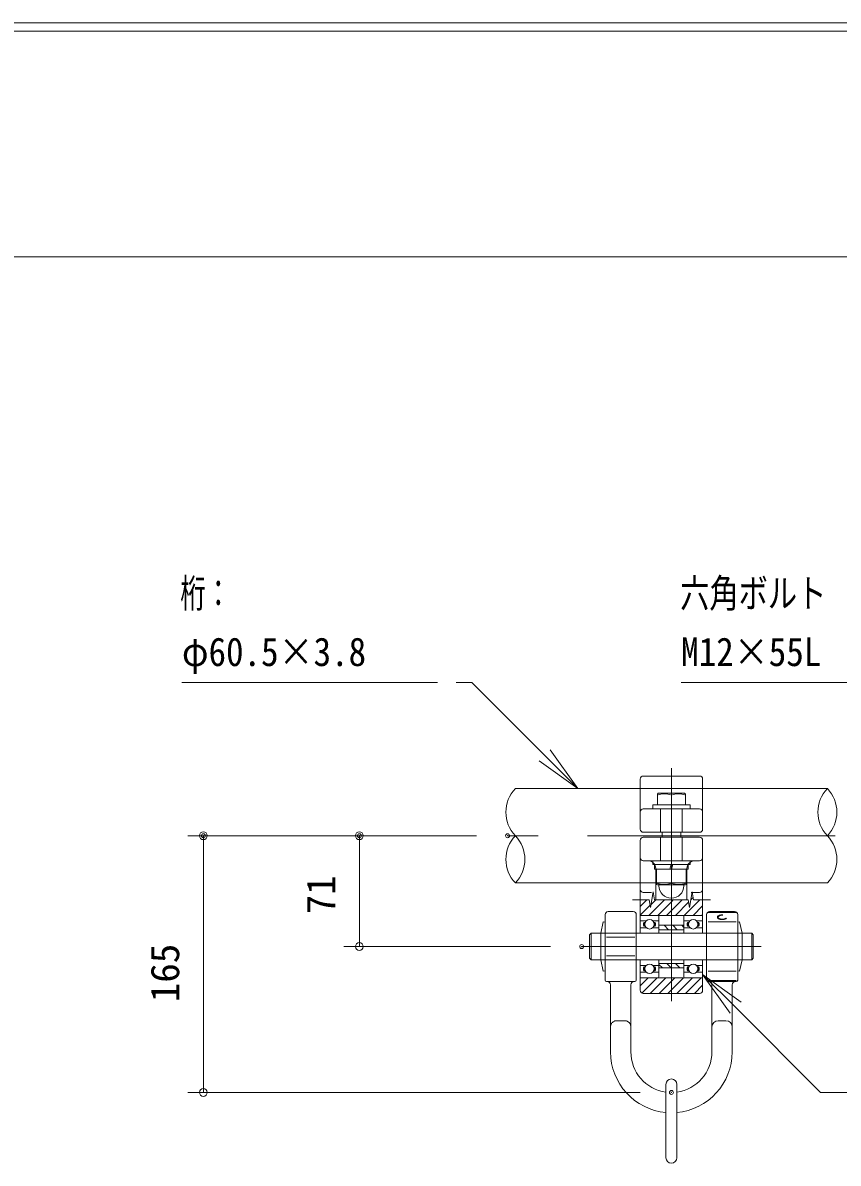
# Model space of a CAD drawing. Units: millimetres, scale not verified, with parts at other scales. Extents: x 0 to 420, y 0 to 297.
# Drawn here: x 127.9 to 180.2, y 224.2 to 297.3 of the extents above; entities that cross this region are included whole.
import ezdxf
from ezdxf.enums import TextEntityAlignment as Align

# ---------------------------------------------------------------- set-up
doc = ezdxf.new("R2010")
doc.units = ezdxf.units.MM
doc.header["$LTSCALE"] = 0.5
doc.header["$PDMODE"] = 32
doc.header["$PDSIZE"] = 0.25
doc.linetypes.add('USER1', pattern=[19.05, 12.7, -6.35])
doc.linetypes.add('USER2', pattern=[50.8, 31.75, -6.35, 6.35, -6.35])
for name, color, linetype, lineweight in [('DEFPOINTS_3', 7, 'Continuous', 0), ('LY_2', 7, 'Continuous', 0), ('LY_5', 2, 'Continuous', 18), ('LY_6', 7, 'Continuous', 0)]:
    doc.layers.add(name, color=color, linetype=linetype, lineweight=lineweight)
doc.styles.add('ＭＳ ゴシック', font='')
doc.styles.get('ＭＳ ゴシック').set_extended_font_data('MS Gothic')

# ---------------------------------------------------------------- blocks, each defined once
blk = doc.blocks.new('-022-_DOTBLANK')
at = {"color": 7, "linetype": 'Continuous', "lineweight": 0}
blk.add_line((-0.5, 0), (-1, 0), dxfattribs=at)
blk.add_circle((0, 0), 0.5, dxfattribs=at)
blk = doc.blocks.new('-002-_U2')
at = {"color": 7, "linetype": 'Continuous', "lineweight": 0}
for p, q in [((-1, 0.1667), (0, 0)), ((0, 0), (-1, 0)), ((-1, -0.1667), (0, 0))]:
    blk.add_line(p, q, dxfattribs=at)

msp = doc.modelspace()

# ---------------------------------------------------------------- linework, layer by layer
at = {"layer": 'DEFPOINTS_3'}
msp.add_line((420.25, 297.2677), (0.25, 297.2677), dxfattribs=at)
at = {"layer": 'LY_2'}
msp.add_line((402.75, 282.2677), (17.75, 282.2677), dxfattribs=at)
at = {"layer": 'LY_5', "color": 7, "lineweight": 0}
for p, q in [((420.3046, 296.727), (0.1954, 296.727)), ((167.4688, 248.7961), (167.4688, 245.5961)), ((171.2688, 248.9961), (167.6688, 248.9961)), ((171.4688, 248.7961), (171.4688, 245.5961)), ((167.4688, 248.1961), (159.4688, 248.1961)), ((179.4688, 248.1961), (171.4688, 248.1961)), ((171.2688, 246.8961), (167.6688, 246.8961)), ((167.4688, 244.8711), (167.4688, 238.9211)), ((171.2688, 245.3961), (167.6688, 245.3961)), ((171.2688, 245.0711), (167.6688, 245.0711)), ((171.4688, 244.8711), (171.4688, 238.9211)), ((171.2688, 243.5711), (167.6688, 243.5711)), ((168.4688, 243.0711), (168.4688, 241.0711)), ((170.4688, 243.0711), (170.4688, 241.0711)), ((167.4688, 242.1461), (159.4688, 242.1461)), ((179.4688, 242.1461), (171.4688, 242.1461)), ((168.1307, 240.5711), (168.307, 241.5711)), ((168.307, 241.5713), (168.3952, 241.0711)), ((170.6307, 240.5711), (170.807, 241.5711)), ((170.807, 241.5713), (170.8952, 241.0711)), ((168.0425, 241.0711), (166.9688, 241.0711)), ((168.0425, 241.0711), (168.1307, 240.5711)), ((169.4688, 241.0711), (168.3952, 241.0711)), ((170.5425, 241.0711), (169.4688, 241.0711)), ((170.5425, 241.0711), (170.6307, 240.5711)), ((171.9688, 241.0711), (170.8952, 241.0711)), ((165.2188, 240.1211), (165.2188, 235.9211)), ((165.4188, 240.3211), (167.0188, 240.3211)), ((167.2188, 240.1211), (167.2188, 235.9211)), ((171.7188, 240.1211), (171.7188, 235.9211)), ((173.5188, 240.3211), (171.9188, 240.3211)), ((173.7188, 240.1211), (173.7188, 235.9211)), ((164.9431, 238.9192), (165.0964, 239.6564)), ((165.0964, 239.6564), (165.2188, 239.6309)), ((165.2188, 239.6309), (165.2188, 236.5113)), ((173.8412, 239.6564), (173.7188, 239.6309)), ((173.7188, 239.6309), (173.7188, 236.5113)), ((173.9946, 238.9192), (173.8412, 239.6564)), ((164.2188, 238.8211), (164.3188, 238.9211)), ((164.2188, 237.3211), (164.2188, 238.8211)), ((164.3188, 238.9211), (164.9432, 238.9211)), ((164.9431, 238.9192), (164.9431, 237.223)), ((173.9946, 238.9192), (173.9946, 237.223)), ((173.9947, 238.9211), (174.6188, 238.9211)), ((174.6188, 238.9211), (174.7188, 238.8211)), ((174.7188, 238.8211), (174.7188, 237.3211)), ((164.3188, 237.2211), (164.2188, 237.3211)), ((164.9432, 237.2211), (164.3188, 237.2211)), ((164.9431, 237.223), (165.0964, 236.4859)), ((167.4688, 237.2211), (167.4688, 235.2711)), ((171.4688, 237.2211), (171.4688, 235.2711)), ((173.9946, 237.223), (173.8412, 236.4859)), ((174.6188, 237.2211), (173.9947, 237.2211)), ((174.7188, 237.3211), (174.6188, 237.2211)), ((165.0964, 236.4859), (165.2188, 236.5113)), ((173.8412, 236.4859), (173.7188, 236.5113)), ((165.3188, 235.8211), (167.1188, 235.8211)), ((165.5688, 235.6211), (165.5688, 231.3211)), ((166.8688, 235.6211), (166.8688, 231.3211)), ((173.6188, 235.8211), (171.8188, 235.8211)), ((172.0688, 235.6211), (172.0688, 233.3211)), ((173.3688, 235.6211), (173.3688, 233.3211)), ((171.2688, 235.0711), (167.6688, 235.0711)), ((172.4688, 233.3211), (172.9688, 233.3211)), ((172.0688, 231.3211), (172.0688, 232.9211)), ((173.3688, 231.3211), (173.3688, 232.9211))]:
    msp.add_line(p, q, dxfattribs=at)
at = {"layer": 'LY_5', "color": 7, "linetype": 'USER2', "lineweight": 0}
for p, q in [((169.4688, 249.4961), (169.4688, 234.5711)), ((179.9688, 245.1711), (158.9688, 245.1711)), ((175.2188, 238.0711), (163.7188, 238.0711))]:
    msp.add_line(p, q, dxfattribs=at)
at = {"layer": 'LY_5', "color": 7, "linetype": 'USER1', "lineweight": 0}
for p, q in [((171.4688, 248.1961), (167.4688, 248.1961)), ((168.7688, 246.8961), (168.7688, 245.3961)), ((170.1688, 246.8961), (170.1688, 245.3961)), ((168.7688, 245.0711), (168.7688, 243.5711)), ((170.1688, 245.0711), (170.1688, 243.5711)), ((171.4688, 242.1461), (167.4688, 242.1461)), ((164.9432, 238.9211), (167.2188, 238.9211)), ((171.7188, 238.9211), (173.9947, 238.9211)), ((167.2188, 237.2211), (164.9432, 237.2211)), ((173.9947, 237.2211), (171.7188, 237.2211)), ((166.4688, 233.3211), (165.9688, 233.3211)), ((172.0688, 233.3211), (172.0688, 231.3211)), ((173.3688, 233.3211), (173.3688, 231.3211)), ((165.5688, 231.3211), (165.5688, 232.9211)), ((166.8688, 231.3211), (166.8688, 232.9211))]:
    msp.add_line(p, q, dxfattribs=at)
at = {"layer": 'LY_5'}
for p, q in [((168.5688, 247.8461), (168.6188, 247.8961)), ((168.5688, 247.8461), (168.5688, 247.1461)), ((168.6188, 247.8961), (170.3188, 247.8961)), ((169.4688, 247.1461), (169.4688, 247.7824)), ((170.3688, 247.8461), (170.3188, 247.8961)), ((170.3688, 247.8461), (170.3688, 247.1461)), ((168.2688, 247.1461), (168.2688, 246.8961)), ((170.6688, 247.1461), (168.2688, 247.1461)), ((168.5688, 247.1461), (170.3688, 247.1461)), ((170.6688, 246.8961), (170.6688, 247.1461)), ((170.6688, 246.8961), (168.2688, 246.8961)), ((168.8688, 245.3961), (168.8688, 245.0711)), ((170.0688, 245.3961), (170.0688, 245.0711)), ((168.2688, 243.5711), (168.2688, 243.3211)), ((170.6688, 243.5711), (168.2688, 243.5711)), ((170.6688, 243.3211), (170.6688, 243.5711)), ((170.6688, 243.3211), (168.2688, 243.3211)), ((168.3938, 243.3211), (168.3938, 243.0211)), ((170.5438, 243.3211), (168.3938, 243.3211)), ((170.5438, 243.0211), (168.3938, 243.0211)), ((170.4188, 243.0211), (168.5188, 243.0211)), ((168.5188, 243.0211), (168.5188, 242.05)), ((169.3717, 243.0211), (169.4521, 243.3211)), ((169.4688, 243.0211), (169.4688, 242.1348)), ((169.4856, 243.0211), (169.566, 243.3211)), ((170.4188, 243.0211), (170.4188, 242.05)), ((170.5438, 243.3211), (170.5438, 243.0211)), ((168.5188, 242.05), (168.5688, 242.0211)), ((170.3688, 242.0211), (168.5688, 242.0211)), ((168.6688, 241.9711), (168.6688, 242.0211)), ((170.2688, 241.9711), (170.2688, 242.0211)), ((170.4188, 242.05), (170.3688, 242.0211)), ((167.6688, 241.5426), (168.1926, 241.5426)), ((171.2688, 241.5426), (170.745, 241.5426)), ((171.4688, 240.0711), (167.4688, 240.0711)), ((167.4688, 240.0111), (167.4688, 238.9211)), ((167.4688, 239.7129), (167.8598, 239.7129)), ((167.5288, 240.0711), (168.6088, 240.0711)), ((168.2779, 239.7129), (168.6688, 239.7129)), ((168.6688, 240.0111), (168.6688, 238.9211)), ((170.2688, 240.0111), (170.2688, 238.9211)), ((170.2688, 239.7129), (170.6598, 239.7129)), ((170.3288, 240.0711), (171.4088, 240.0711)), ((171.0779, 239.7129), (171.4688, 239.7129)), ((171.4688, 240.0111), (171.4688, 238.9211)), ((171.8188, 240.2491), (173.6188, 240.2491)), ((172.4218, 239.9701), (172.4188, 239.9484)), ((172.4188, 239.9484), (172.4222, 239.9267)), ((172.431, 239.9914), (172.4218, 239.9701)), ((172.4222, 239.9267), (172.4318, 239.9054)), ((172.4462, 240.0118), (172.431, 239.9914)), ((172.4318, 239.9054), (172.4475, 239.8851)), ((172.4673, 240.0308), (172.4462, 240.0118)), ((172.4475, 239.8851), (172.4689, 239.8662)), ((172.4614, 239.9672), (172.4588, 239.9481)), ((172.4588, 239.9481), (172.462, 239.929)), ((172.4695, 239.986), (172.4614, 239.9672)), ((172.462, 239.929), (172.4707, 239.9103)), ((172.4936, 240.0482), (172.4673, 240.0308)), ((172.4689, 239.8662), (172.4955, 239.8489)), ((172.4831, 240.0039), (172.4695, 239.986)), ((172.4707, 239.9103), (172.4848, 239.8925)), ((172.5018, 240.0207), (172.4831, 240.0039)), ((172.4848, 239.8925), (172.504, 239.8759)), ((172.5246, 240.0634), (172.4936, 240.0482)), ((172.4955, 239.8489), (172.5269, 239.8338)), ((172.5252, 240.0359), (172.5018, 240.0207)), ((172.504, 239.8759), (172.5279, 239.8609)), ((172.5598, 240.0763), (172.5246, 240.0634)), ((172.5528, 240.0492), (172.5252, 240.0359)), ((172.5269, 239.8338), (172.5623, 239.8212)), ((172.5279, 239.8609), (172.5559, 239.8478)), ((172.5841, 240.0603), (172.5528, 240.0492)), ((172.5559, 239.8478), (172.5875, 239.8369)), ((172.5983, 240.0865), (172.5598, 240.0763)), ((172.5623, 239.8212), (172.601, 239.8112)), ((172.6183, 240.069), (172.5841, 240.0603)), ((172.5875, 239.8369), (172.622, 239.8285)), ((172.6393, 240.0937), (172.5983, 240.0865)), ((172.601, 239.8112), (172.6421, 239.8041)), ((172.6546, 240.0751), (172.6183, 240.069)), ((172.622, 239.8285), (172.6585, 239.8227)), ((172.682, 240.098), (172.6393, 240.0937)), ((172.6421, 239.8041), (172.6849, 239.8001)), ((172.6924, 240.0784), (172.6546, 240.0751)), ((172.6585, 239.8227), (172.6964, 239.8196)), ((172.7255, 240.0991), (172.682, 240.098)), ((172.6849, 239.8001), (172.7284, 239.7992)), ((172.7307, 240.079), (172.6924, 240.0784)), ((172.6964, 239.8196), (172.7348, 239.8194)), ((172.7688, 240.097), (172.7255, 240.0991)), ((172.7284, 239.7992), (172.7717, 239.8015)), ((172.7688, 240.0767), (172.7307, 240.079)), ((172.7348, 239.8194), (172.7728, 239.8219)), ((172.7717, 239.8015), (172.8139, 239.8069)), ((172.7728, 239.8219), (172.8096, 239.8273)), ((172.8096, 239.8273), (172.8445, 239.8353)), ((172.8139, 239.8069), (172.8541, 239.8152)), ((172.8445, 239.8353), (172.8766, 239.8458)), ((172.8541, 239.8152), (172.8915, 239.8264)), ((172.8766, 239.8458), (172.9053, 239.8585)), ((172.8915, 239.8264), (172.9252, 239.8402)), ((172.9053, 239.8585), (172.9299, 239.8732)), ((172.9252, 239.8402), (172.9545, 239.8563)), ((172.9299, 239.8732), (172.95, 239.8896)), ((172.95, 239.8896), (172.9546, 239.8943)), ((172.9545, 239.8563), (172.9789, 239.8743)), ((172.9546, 239.8943), (172.9588, 239.8991)), ((172.9789, 239.8743), (172.9914, 239.8865)), ((172.9914, 239.8865), (173.0017, 239.8991)), ((167.4688, 239.2794), (167.8598, 239.2794)), ((167.7087, 239.6209), (167.7947, 239.6209)), ((167.7087, 239.3713), (167.7947, 239.3713)), ((168.2779, 239.2794), (168.6688, 239.2794)), ((168.429, 239.6209), (168.3429, 239.6209)), ((168.429, 239.3713), (168.3429, 239.3713)), ((170.2688, 239.4311), (168.6688, 239.4311)), ((168.6688, 239.4311), (168.6688, 238.9211)), ((170.2688, 239.1511), (168.6688, 239.1511)), ((170.2688, 239.4311), (170.2688, 238.9211)), ((170.2688, 239.2794), (170.6598, 239.2794)), ((170.5087, 239.6209), (170.5947, 239.6209)), ((170.5087, 239.3713), (170.5947, 239.3713)), ((171.0779, 239.2794), (171.4688, 239.2794)), ((171.229, 239.6209), (171.1429, 239.6209)), ((171.229, 239.3713), (171.1429, 239.3713)), ((171.8188, 239.6491), (173.6188, 239.6491)), ((164.3188, 238.9211), (164.3188, 237.2211)), ((167.1188, 238.6711), (165.3188, 238.6711)), ((167.2188, 238.9211), (167.47, 238.9211)), ((167.47, 238.9211), (171.4688, 238.9211)), ((167.5288, 238.9211), (168.6088, 238.9211)), ((170.3288, 238.9211), (171.4088, 238.9211)), ((171.4688, 238.9211), (171.7188, 238.9211)), ((174.6188, 238.9211), (174.6188, 237.2211)), ((167.1188, 237.4711), (165.3188, 237.4711)), ((167.47, 237.2211), (167.2188, 237.2211)), ((167.4688, 237.2211), (167.4688, 236.1311)), ((167.4688, 236.8629), (167.8598, 236.8629)), ((171.4688, 237.2211), (167.47, 237.2211)), ((167.5288, 237.2211), (168.6088, 237.2211)), ((168.2779, 236.8629), (168.6688, 236.8629)), ((168.6688, 237.2211), (168.6688, 236.7111)), ((168.6688, 237.2211), (168.6688, 236.1311)), ((170.2688, 236.9911), (168.6688, 236.9911)), ((170.2688, 237.2211), (170.2688, 236.1311)), ((170.2688, 237.2211), (170.2688, 236.7111)), ((170.2688, 236.8629), (170.6598, 236.8629)), ((170.3288, 237.2211), (171.4088, 237.2211)), ((171.0779, 236.8629), (171.4688, 236.8629)), ((171.7188, 237.2211), (171.4688, 237.2211)), ((171.4688, 237.2211), (171.4688, 236.1311)), ((167.4688, 236.4294), (167.8598, 236.4294)), ((171.4688, 236.0711), (167.4688, 236.0711)), ((167.5288, 236.0711), (168.6088, 236.0711)), ((167.7087, 236.7709), (167.7947, 236.7709)), ((167.7087, 236.5213), (167.7947, 236.5213)), ((168.2779, 236.4294), (168.6688, 236.4294)), ((168.429, 236.7709), (168.3429, 236.7709)), ((168.429, 236.5213), (168.3429, 236.5213)), ((170.2688, 236.7111), (168.6688, 236.7111)), ((170.2688, 236.4294), (170.6598, 236.4294)), ((170.3288, 236.0711), (171.4088, 236.0711)), ((170.5087, 236.7709), (170.5947, 236.7709)), ((170.5087, 236.5213), (170.5947, 236.5213)), ((171.0779, 236.4294), (171.4688, 236.4294)), ((171.229, 236.7709), (171.1429, 236.7709)), ((171.229, 236.5213), (171.1429, 236.5213)), ((171.8188, 236.4931), (173.6188, 236.4931)), ((171.8188, 235.8931), (173.6188, 235.8931)), ((169.1188, 224.5379), (169.1188, 229.2379)), ((169.8188, 224.5379), (169.8188, 229.2379))]:
    msp.add_line(p, q, dxfattribs=at)
for centre in [(168.0688, 239.4961), (170.8688, 239.4961), (168.0688, 236.6461), (170.8688, 236.6461)]:
    msp.add_circle(centre, 0.3011, dxfattribs=at)
at = {"layer": 'LY_5', "color": 7, "lineweight": 0}
for centre, radius, start, end in [((167.6688, 248.7961), 0.2, 90, 180), ((171.2688, 248.7961), 0.2, 0, 90), ((167.6688, 246.6961), 0.2, 90, 180), ((171.2688, 246.6961), 0.2, 0, 90), ((167.6688, 245.5961), 0.2, 180, 270), ((171.2688, 245.5961), 0.2, 270, 0), ((167.6688, 244.8711), 0.2, 90, 180), ((171.2688, 244.8711), 0.2, 0, 90), ((167.6688, 243.7711), 0.2, 180, 270), ((167.9688, 243.0711), 0.5, 0, 90), ((170.9688, 243.0711), 0.5, 90, 180), ((171.2688, 243.7711), 0.2, 270, 0), ((165.4188, 240.1211), 0.2, 90, 180), ((167.0188, 240.1211), 0.2, 0, 90), ((171.9188, 240.1211), 0.2, 90, 180), ((173.5188, 240.1211), 0.2, 0, 90), ((165.3188, 235.9211), 0.1, 180, 270), ((165.3688, 235.6211), 0.2, 0, 90), ((167.0688, 235.6211), 0.2, 90, 180), ((167.1188, 235.9211), 0.1, 270, 0), ((171.8188, 235.9211), 0.1, 180, 270), ((171.8688, 235.6211), 0.2, 0, 90), ((173.5688, 235.6211), 0.2, 90, 180), ((173.6188, 235.9211), 0.1, 270, 0), ((167.6688, 235.2711), 0.2, 180, 270), ((171.2688, 235.2711), 0.2, 270, 0), ((172.4688, 232.9211), 0.4, 90, 180), ((172.9688, 232.9211), 0.4, 0, 90), ((169.4688, 231.3211), 3.9, 180, 264.85114), ((169.4688, 231.3211), 2.6, 180, 262.26362), ((169.4688, 231.3211), 3.9, 275.14886, 0), ((169.4688, 231.3211), 2.6, 277.73638, 0)]:
    msp.add_arc(centre, radius, start, end, dxfattribs=at)
at = {"layer": 'LY_5'}
for centre, radius, start, end in [((161.039, 246.6836), 2.1801, 136.07099, 223.92901), ((169.0188, 246.6352), 1.2323, 68.58243, 111.41757), ((169.9188, 246.6352), 1.2323, 68.58245, 111.41771), ((181.039, 246.6836), 2.1801, 136.07099, 223.92901), ((177.8987, 246.6836), 2.1801, 316.07099, 43.92901), ((161.039, 243.6586), 2.1801, 136.07099, 223.92901), ((157.8987, 243.6586), 2.1801, 316.07099, 43.92901), ((177.8987, 243.6586), 2.1801, 316.07099, 43.92901), ((168.9938, 243.422), 1.372, 249.74445, 290.25555), ((169.4688, 241.9711), 0.8, 180, 0), ((169.9438, 243.422), 1.372, 249.74445, 290.25555), ((167.6688, 241.7426), 0.2, 180, 270), ((171.2688, 241.7426), 0.2, 270, 0), ((167.5288, 240.0111), 0.06, 90, 180), ((168.6088, 240.0111), 0.06, 0, 90), ((170.3288, 240.0111), 0.06, 90, 180), ((171.4088, 240.0111), 0.06, 0, 90), ((167.5288, 238.9811), 0.06, 180, 270), ((167.9828, 239.4961), 0.3011, 155.52375, 204.47625), ((168.0258, 239.4961), 0.3011, 155.52375, 204.47625), ((168.1119, 239.4961), 0.3011, 335.52375, 24.47625), ((168.1549, 239.4961), 0.3011, 335.52375, 24.47625), ((168.6088, 238.9811), 0.06, 270, 0), ((170.3288, 238.9811), 0.06, 180, 270), ((170.7828, 239.4961), 0.3011, 155.52375, 204.47625), ((170.8258, 239.4961), 0.3011, 155.52375, 204.47625), ((170.9119, 239.4961), 0.3011, 335.52375, 24.47625), ((170.9549, 239.4961), 0.3011, 335.52375, 24.47625), ((171.4088, 238.9811), 0.06, 270, 0), ((167.5288, 237.1611), 0.06, 90, 180), ((168.6088, 237.1611), 0.06, 0, 90), ((170.3288, 237.1611), 0.06, 90, 180), ((171.4088, 237.1611), 0.06, 0, 90), ((167.5288, 236.1311), 0.06, 180, 270), ((167.9828, 236.6461), 0.3011, 155.52375, 204.47625), ((168.0258, 236.6461), 0.3011, 155.52375, 204.47625), ((168.1119, 236.6461), 0.3011, 335.52375, 24.47625), ((168.1549, 236.6461), 0.3011, 335.52375, 24.47625), ((168.6088, 236.1311), 0.06, 270, 0), ((170.3288, 236.1311), 0.06, 180, 270), ((170.7828, 236.6461), 0.3011, 155.52375, 204.47625), ((170.8258, 236.6461), 0.3011, 155.52375, 204.47625), ((170.9119, 236.6461), 0.3011, 335.52375, 24.47625), ((170.9549, 236.6461), 0.3011, 335.52375, 24.47625), ((171.4088, 236.1311), 0.06, 270, 0), ((169.4688, 229.2379), 0.35, 0, 180), ((169.4688, 224.5379), 0.35, 180, 0)]:
    msp.add_arc(centre, radius, start, end, dxfattribs=at)
at = {"layer": 'LY_5', "color": 7, "linetype": 'USER1', "lineweight": 0}
for centre, start, end in [((165.9688, 232.9211), 90, 180), ((166.4688, 232.9211), 0, 90)]:
    msp.add_arc(centre, 0.4, start, end, dxfattribs=at)
at = {"layer": 'LY_6'}
for p, q in [((138.0831, 254.9961), (154.4786, 254.9961)), ((156.6688, 254.9961), (155.6688, 254.9961)), ((161.3475, 250.3174), (156.6688, 254.9961)), ((170.0918, 254.9961), (184.927, 254.9961)), ((156.9688, 245.1711), (138.4688, 245.1711)), ((139.4688, 228.7211), (139.4688, 245.1711)), ((156.9688, 245.1711), (148.4688, 245.1711)), ((149.4688, 238.0711), (149.4688, 245.1711)), ((168.288, 241.4632), (168.3203, 241.4955)), ((170.7176, 241.0644), (170.8695, 241.2163)), ((167.4688, 240.644), (167.8959, 241.0711)), ((167.4688, 240.0783), (168.1053, 240.7148)), ((168.0273, 240.0711), (169.0273, 241.0711)), ((168.1669, 240.7764), (168.4616, 241.0711)), ((168.593, 240.0711), (169.4688, 240.947)), ((169.4688, 240.3813), (170.1587, 241.0711)), ((169.4688, 240.947), (169.593, 241.0711)), ((169.7243, 240.0711), (170.5698, 240.9165)), ((170.29, 240.0711), (171.29, 241.0711)), ((170.8557, 240.0711), (171.4688, 240.6842)), ((169.1587, 240.0711), (169.4688, 240.3813)), ((171.4214, 240.0711), (171.4688, 240.1185)), ((168.7109, 239.1511), (168.6688, 239.1932)), ((169.2766, 239.1511), (168.9966, 239.4311)), ((169.8423, 239.1511), (169.5623, 239.4311)), ((170.2688, 239.2903), (170.128, 239.4311)), ((161.7188, 238.0711), (148.4688, 238.0711)), ((168.8882, 236.7111), (168.6688, 236.9305)), ((169.4539, 236.7111), (169.1739, 236.9911)), ((170.0196, 236.7111), (169.7396, 236.9911)), ((167.4688, 235.5529), (167.9871, 236.0711)), ((167.5757, 235.0941), (168.5528, 236.0711)), ((168.1185, 235.0711), (169.1185, 236.0711)), ((169.4688, 235.2901), (170.2498, 236.0711)), ((169.4688, 235.8558), (169.6841, 236.0711)), ((169.8155, 235.0711), (170.8155, 236.0711)), ((170.3812, 235.0711), (171.3812, 236.0711)), ((168.6841, 235.0711), (169.4688, 235.8558)), ((170.9469, 235.0711), (171.4688, 235.5931)), ((169.2498, 235.0711), (169.4688, 235.2901)), ((173.5901, 234.1548), (179.0238, 228.7211)), ((167.4688, 228.7211), (138.4688, 228.7211)), ((179.0238, 228.7211), (180.0238, 228.7211)), ((180.0238, 228.7211), (194.2561, 228.7211))]:
    msp.add_line(p, q, dxfattribs=at)
for p in [(139.4688, 245.1711), (149.4688, 245.1711), (158.9688, 245.1711), (158.9688, 245.1711), (163.7188, 238.0711), (169.4688, 228.7211)]:
    msp.add_point(p, dxfattribs=at)

# ---------------------------------------------------------------- block references
for name, p, xscale, yscale, rotation in [('-002-_U2', (163.4688, 248.1961), 3, 3, 315), ('-022-_DOTBLANK', (139.4688, 245.1711), 0.5, 0.5, 90), ('-022-_DOTBLANK', (149.4688, 245.1711), 0.5, 0.5, 90), ('-022-_DOTBLANK', (149.4688, 238.0711), 0.5, 0.5, 270), ('-002-_U2', (171.4688, 236.2761), 3, 3, 135), ('-022-_DOTBLANK', (139.4688, 228.7211), 0.5, 0.5, 270)]:
    msp.add_blockref(name, p, dxfattribs=dict(at, xscale=xscale, yscale=yscale, rotation=rotation))

# ---------------------------------------------------------------- texts
at = {"layer": 'LY_6', "style": 'ＭＳ ゴシック'}
for s, width, p in [('桁：', 0.65, (137.9879, 259.2461)), ('六角ボルト', 0.75, (170.0276, 259.2461)), ('φ60.5×3.8', 0.9, (138.0934, 255.4961)), ('M12×55L', 0.9, (170.097, 255.4961))]:
    msp.add_text(s, height=1.833, dxfattribs=dict(at, width=width)).set_placement(p, align=Align.BOTTOM_LEFT)
for s, p in [('71', (148.4688, 240.1396)), ('165', (138.4688, 234.5091))]:
    msp.add_text(s, height=1.833, rotation=90, dxfattribs=at).set_placement(p, align=Align.BOTTOM_LEFT)

doc.saveas('drawing.dxf')
